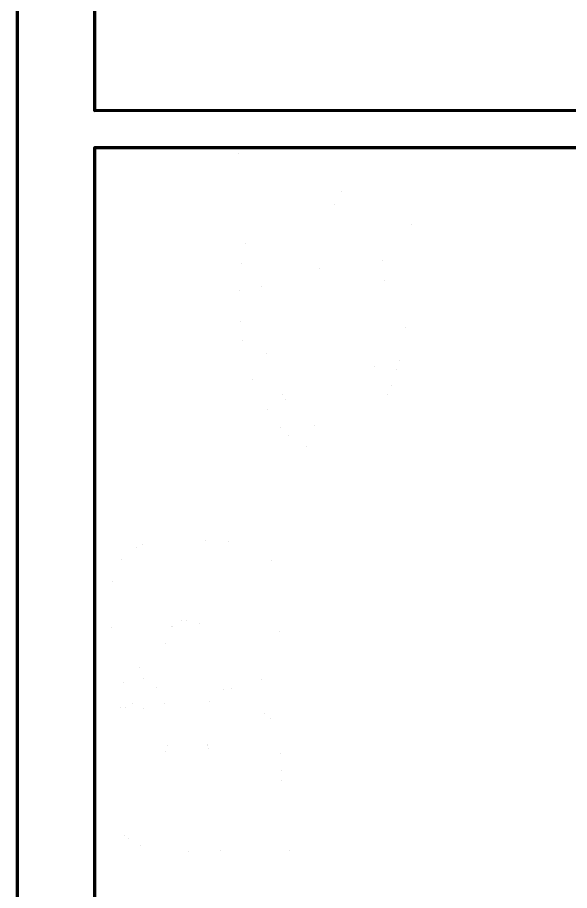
# Model space of a CAD drawing. Header units: metres. Extents: x -2.2 to 5.9, y -2.8 to 8.4.
# Drawn here: x -2.25 to -0.461, y 2.714 to 5.541 of the extents above; entities that cross this region are included whole.
import ezdxf

# ---------------------------------------------------------------- set-up
doc = ezdxf.new("R2010")
doc.units = ezdxf.units.M
doc.header["$LTSCALE"] = 10
doc.layers.get('0').update_dxf_attribs({"linetype": 'CONTINUOUS', "lineweight": 100})
for name, color, linetype, lineweight in [('plumbing', 15, 'CONTINUOUS', 100), ('roomitems', 2, 'CONTINUOUS', 100), ('walls', 8, 'CONTINUOUS', 100)]:
    doc.layers.add(name, color=color, linetype=linetype, lineweight=lineweight)

# ---------------------------------------------------------------- blocks, each defined once
blk = doc.blocks.new('F-2-0')
at = {"color": 0, "const_width": 0.01}
for points in [[(-546.2, 310.5), (-545.8, 312.6)], [(-545.8, 312.6), (-545.1, 314.5)], [(-545.1, 314.5), (-544.2, 316.4)], [(-544.2, 316.4), (-543, 318)], [(-543, 318), (-541.7, 319.6)], [(-541.7, 319.6), (-540.1, 320.9)], [(-540.1, 320.9), (-538.5, 322)], [(-538.5, 322), (-536.6, 323)], [(-536.6, 323), (-534.6, 323.6)], [(-534.6, 323.6), (-532.6, 324.1)], [(-532.6, 324.1), (-530.4, 324.2)], [(-530.4, 324.2), (-530.4, 324.2)], [(-530.4, 324.2), (-441.7, 324.2)], [(-530.4, 324.2), (-530.4, 324.2)], [(-530.4, 324.2), (-530.4, 324.2)], [(-530.4, 324.2), (-530.4, 324.2)], [(-530.4, 324.2), (-530.4, 324.2)], [(-530.4, 324.2), (-530.4, 324.2)], [(-530.4, 324.2), (-530.4, 324.2)], [(-530.4, 324.2), (-530.4, 324.2)], [(-530.4, 324.2), (-530.4, 324.2)], [(-530.4, 324.2), (-530.4, 324.2)], [(-530.4, 324.2), (-530.4, 324.2)], [(-530.4, 324.2), (-530.4, 324.2)], [(-530.4, 324.2), (-530.4, 324.2)], [(-530.4, 324.2), (-530.4, 324.2)], [(-530.4, 324.2), (-530.4, 324.2)], [(-441.7, 324.2), (-352.9, 324.2)], [(-352.9, 324.2), (-264.2, 324.2)], [(-264.2, 324.2), (-175.5, 324.2)], [(-175.5, 324.2), (-86.7, 324.2)], [(-86.7, 324.2), (2, 324.2)], [(2, 324.2), (90.7, 324.2)], [(90.7, 324.2), (179.5, 324.2)], [(179.5, 324.2), (268.2, 324.2)], [(268.2, 324.2), (356.9, 324.2)], [(356.9, 324.2), (445.7, 324.2)], [(445.7, 324.2), (534.4, 324.2)], [(534.4, 324.2), (536.6, 324.1)], [(536.6, 324.1), (538.7, 323.6)], [(538.7, 323.6), (540.6, 323)], [(540.6, 323), (542.5, 322)], [(542.5, 322), (544.2, 320.9)], [(544.2, 320.9), (545.7, 319.6)], [(545.7, 319.6), (547, 318)], [(547, 318), (548.2, 316.4)], [(548.2, 316.4), (549.1, 314.5)], [(549.1, 314.5), (549.8, 312.6)], [(549.8, 312.6), (550.2, 310.5)], [(-546.4, 308.4), (-546.2, 310.5)], [(-546.4, 256.6), (-546.4, 308.4)], [(-513.8, 282.4), (-509.6, 286.9)], [(-509.6, 286.9), (-504.9, 290.9)], [(-504.9, 290.9), (-499.6, 294.4)], [(-499.6, 294.4), (-494, 297.1)], [(-494, 297.1), (-487.9, 299.1)], [(-487.9, 299.1), (-481.4, 300.4)], [(-481.4, 300.4), (-474.8, 300.8)], [(-474.8, 300.8), (-474.8, 300.8)], [(-474.8, 300.8), (-394.9, 300.8)], [(-474.8, 300.8), (-474.8, 300.8)], [(-474.8, 300.8), (-474.8, 300.8)], [(-474.8, 300.8), (-474.8, 300.8)], [(-474.8, 300.8), (-474.8, 300.8)], [(-474.8, 300.8), (-474.8, 300.8)], [(-474.8, 300.8), (-474.8, 300.8)], [(-474.8, 300.8), (-474.8, 300.8)], [(-474.8, 300.8), (-474.8, 300.8)], [(-474.8, 300.8), (-474.8, 300.8)], [(-474.8, 300.8), (-474.8, 300.8)], [(-474.8, 300.8), (-474.8, 300.8)], [(-474.8, 300.8), (-474.8, 300.8)], [(-474.8, 300.8), (-474.8, 300.8)], [(-474.8, 300.8), (-474.8, 300.8)], [(-394.9, 300.8), (-315, 300.8)], [(-315, 300.8), (-235.1, 300.8)], [(-235.1, 300.8), (-155.2, 300.8)], [(-155.2, 300.8), (-75.3, 300.8)], [(-75.3, 300.8), (4.6, 300.8)], [(4.6, 300.8), (84.5, 300.8)], [(84.5, 300.8), (164.4, 300.8)], [(164.4, 300.8), (244.3, 300.8)], [(244.3, 300.8), (324.1, 300.8)], [(324.1, 300.8), (404, 300.8)], [(404, 300.8), (483.9, 300.8)], [(483.9, 300.8), (490.6, 300.4)], [(490.6, 300.4), (497, 299.1)], [(497, 299.1), (503.1, 297.1)], [(503.1, 297.1), (508.8, 294.4)], [(508.8, 294.4), (514.1, 290.9)], [(514.1, 290.9), (518.8, 286.9)], [(518.8, 286.9), (523, 282.4)], [(550.2, 310.5), (550.4, 308.4)], [(550.4, 308.4), (550.4, 256.6)], [(-546.4, 204.9), (-546.4, 256.6)], [(-524.1, 253.4), (-523.6, 259.8)], [(-523.6, 259.8), (-522.3, 266)], [(-522.3, 266), (-520.2, 271.9)], [(-520.2, 271.9), (-517.3, 277.3)], [(-517.3, 277.3), (-513.8, 282.4)], [(-416.6, 252.9), (-405.5, 257)], [(-405.5, 257), (-394.2, 260.3)], [(-394.2, 260.3), (-383, 263)], [(-383, 263), (-368.5, 265.4)], [(-383, 263), (-383, 263)], [(-383, 263), (-383, 263)], [(-383, 263), (-383, 263)], [(-383, 263), (-383, 263)], [(-383, 263), (-383, 263)], [(-383, 263), (-383, 263)], [(-383, 263), (-383, 263)], [(-383, 263), (-383, 263)], [(-383, 263), (-383, 263)], [(-383, 263), (-383, 263)], [(-383, 263), (-383, 263)], [(-383, 263), (-383, 263)], [(-383, 263), (-383, 263)], [(-383, 263), (-383, 263)], [(-383, 263), (-383, 263)], [(-368.5, 265.4), (-352.5, 267.2)], [(-352.5, 267.2), (-335.1, 268.4)], [(-335.1, 268.4), (-316.8, 269.1)], [(-316.8, 269.1), (-297.7, 269.3)], [(-297.7, 269.3), (-278.2, 269.1)], [(-278.2, 269.1), (-258.5, 268.6)], [(-258.5, 268.6), (-238.9, 267.8)], [(-238.9, 267.8), (-219.6, 266.7)], [(-219.6, 266.7), (-201, 265.6)], [(-201, 265.6), (-183.3, 264.3)], [(-183.3, 264.3), (-166.8, 263)], [(-166.8, 263), (-151.4, 261.3)], [(-151.4, 261.3), (-137, 258.9)], [(-137, 258.9), (-123.4, 255.7)], [(-123.4, 255.7), (-110.7, 251.6)], [(107.1, 255.1), (95.3, 249.9)], [(119.8, 259.2), (107.1, 255.1)], [(133.4, 262.4), (119.8, 259.2)], [(147.8, 264.8), (133.4, 262.4)], [(163.2, 266.5), (147.8, 264.8)], [(179.7, 267.8), (163.2, 266.5)], [(197.4, 269.1), (179.7, 267.8)], [(216, 270.2), (197.4, 269.1)], [(235.2, 271.3), (216, 270.2)], [(254.9, 272.1), (235.2, 271.3)], [(274.6, 272.6), (254.9, 272.1)], [(294.1, 272.8), (274.6, 272.6)], [(313.2, 272.6), (294.1, 272.8)], [(331.5, 271.9), (313.2, 272.6)], [(348.8, 270.7), (331.5, 271.9)], [(364.9, 268.9), (348.8, 270.7)], [(379.4, 266.5), (364.9, 268.9)], [(379.4, 266.5), (379.4, 266.5)], [(390.6, 263.8), (379.4, 266.5)], [(379.4, 266.5), (379.4, 266.5)], [(379.4, 266.5), (379.4, 266.5)], [(379.4, 266.5), (379.4, 266.5)], [(379.4, 266.5), (379.4, 266.5)], [(379.4, 266.5), (379.4, 266.5)], [(379.4, 266.5), (379.4, 266.5)], [(379.4, 266.5), (379.4, 266.5)], [(379.4, 266.5), (379.4, 266.5)], [(379.4, 266.5), (379.4, 266.5)], [(379.4, 266.5), (379.4, 266.5)], [(379.4, 266.5), (379.4, 266.5)], [(379.4, 266.5), (379.4, 266.5)], [(379.4, 266.5), (379.4, 266.5)], [(379.4, 266.5), (379.4, 266.5)], [(401.8, 260.5), (390.6, 263.8)], [(412.9, 256.4), (401.8, 260.5)], [(423.8, 251.5), (412.9, 256.4)], [(523, 282.4), (526.5, 277.3)], [(526.5, 277.3), (529.4, 271.9)], [(529.4, 271.9), (531.5, 266)], [(531.5, 266), (532.8, 259.8)], [(532.8, 259.8), (533.2, 253.4)], [(550.4, 256.6), (550.4, 204.9)], [(-524.1, 211.4), (-524.1, 253.4)], [(-466, 220.9), (-457.3, 228.9)], [(-457.3, 228.9), (-447.9, 236)], [(-447.9, 236), (-437.9, 242.4)], [(-437.9, 242.4), (-427.4, 248)], [(-427.4, 248), (-416.6, 252.9)], [(-110.7, 251.6), (-98.9, 246.4)], [(-98.9, 246.4), (-87.9, 240.1)], [(-87.9, 240.1), (-77.6, 232.7)], [(-77.6, 232.7), (-68.2, 223.9)], [(64.5, 227.4), (55.8, 217.3)], [(74, 236.2), (64.5, 227.4)], [(84.2, 243.6), (74, 236.2)], [(95.3, 249.9), (84.2, 243.6)], [(434.3, 245.9), (423.8, 251.5)], [(444.3, 239.5), (434.3, 245.9)], [(453.7, 232.4), (444.3, 239.5)], [(462.4, 224.4), (453.7, 232.4)], [(533.2, 253.4), (533.2, 211.4)], [(-546.4, 153.2), (-546.4, 204.9)], [(-524.1, 169.3), (-524.1, 211.4)], [(-486.5, 192), (-480.7, 202.5)], [(-480.7, 202.5), (-473.8, 212.1)], [(-473.8, 212.1), (-466, 220.9)], [(-68.2, 223.9), (-59.5, 213.8)], [(-59.5, 213.8), (-51.5, 202.2)], [(-51.5, 202.2), (-44.2, 189)], [(47.8, 205.7), (40.6, 192.5)], [(55.8, 217.3), (47.8, 205.7)], [(470.2, 215.6), (462.4, 224.4)], [(477.1, 206), (470.2, 215.6)], [(482.9, 195.5), (477.1, 206)], [(533.2, 211.4), (533.2, 169.3)], [(550.4, 204.9), (550.4, 153.2)], [(-494.9, 164.9), (-491.1, 180.7)], [(-491.1, 180.7), (-486.5, 192)], [(-44.2, 189), (-37.6, 174.2)], [(-37.6, 174.2), (-32, 155.4)], [(34, 177.7), (28.3, 158.9)], [(40.6, 192.5), (34, 177.7)], [(487.5, 184.2), (482.9, 195.5)], [(491.2, 168.4), (487.5, 184.2)], [(-546.4, 101.5), (-546.4, 153.2)], [(-524.1, 127.3), (-524.1, 169.3)], [(-501, 112.7), (-498.2, 141.7)], [(-498.2, 141.7), (-494.9, 164.9)], [(-32, 155.4), (-27.3, 130.4)], [(28.3, 158.9), (23.7, 133.9)], [(494.5, 145.2), (491.2, 168.4)], [(497.3, 116.2), (494.5, 145.2)], [(533.2, 169.3), (533.2, 127.3)], [(550.4, 153.2), (550.4, 101.5)], [(-524.1, 85.3), (-524.1, 127.3)], [(-27.3, 130.4), (-23.8, 100.7)], [(23.7, 133.9), (20.1, 104.2)], [(499.5, 82.8), (497.3, 116.2)], [(533.2, 127.3), (533.2, 85.3)], [(-546.4, 49.7), (-546.4, 101.5)], [(-524.1, 43.3), (-524.1, 85.3)], [(-503.2, 79.3), (-501, 112.7)], [(-23.8, 100.7), (-21.2, 67.4)], [(20.1, 104.2), (17.6, 70.9)], [(533.2, 85.3), (533.2, 43.3)], [(550.4, 101.5), (550.4, 49.7)], [(-504.7, 42.9), (-503.2, 79.3)], [(-21.2, 67.4), (-19.8, 31.7)], [(17.6, 70.9), (16.2, 35.2)], [(501.1, 46.4), (499.5, 82.8)], [(-546.4, -2), (-546.4, 49.7)], [(-524.1, 1.2), (-524.1, 43.3)], [(-505.6, 5), (-504.7, 42.9)], [(-213.6, 27.5), (-205.7, 31.6)], [(-205.7, 31.6), (-197.4, 34.6)], [(-197.4, 34.6), (-188.5, 36.5)], [(-188.5, 36.5), (-179.3, 37.1)], [(-179.3, 37.1), (-170.1, 36.5)], [(-170.1, 36.5), (-161.3, 34.6)], [(-161.3, 34.6), (-152.9, 31.6)], [(-152.9, 31.6), (-145.1, 27.5)], [(-19.8, 31.7), (-19.5, -5)], [(16.2, 35.2), (15.8, -1.5)], [(150.7, 27.5), (158.5, 31.6)], [(158.5, 31.6), (166.9, 34.6)], [(166.9, 34.6), (175.8, 36.5)], [(175.8, 36.5), (185, 37.1)], [(185, 37.1), (194.2, 36.5)], [(194.2, 36.5), (203, 34.6)], [(203, 34.6), (211.4, 31.6)], [(211.4, 31.6), (219.2, 27.5)], [(502, 8.5), (501.1, 46.4)], [(533.2, 43.3), (533.2, 1.2)], [(550.4, 49.7), (550.4, -2)], [(-524.1, -40.8), (-524.1, 1.2)], [(-505.7, -33.1), (-505.6, 5)], [(-241.9, -5.9), (-237.9, 2.2)], [(-237.9, 2.2), (-233.1, 9.7)], [(-233.1, 9.7), (-227.3, 16.5)], [(-227.3, 16.5), (-220.8, 22.4)], [(-220.8, 22.4), (-213.6, 27.5)], [(-145.1, 27.5), (-137.8, 22.4)], [(-137.8, 22.4), (-131.3, 16.5)], [(-131.3, 16.5), (-125.6, 9.7)], [(-125.6, 9.7), (-120.7, 2.2)], [(-120.7, 2.2), (-116.8, -5.9)], [(122.4, -5.9), (126.3, 2.2)], [(126.3, 2.2), (131.2, 9.7)], [(131.2, 9.7), (137, 16.5)], [(137, 16.5), (143.5, 22.4)], [(143.5, 22.4), (150.7, 27.5)], [(219.2, 27.5), (226.5, 22.4)], [(226.5, 22.4), (233, 16.5)], [(233, 16.5), (238.7, 9.7)], [(238.7, 9.7), (243.6, 2.2)], [(243.6, 2.2), (247.5, -5.9)], [(502.1, -29.6), (502, 8.5)], [(533.2, 1.2), (533.2, -40.8)], [(-546.4, -53.7), (-546.4, -2)], [(-247.2, -33.4), (-246.6, -23.8)], [(-246.6, -23.8), (-244.8, -14.6)], [(-244.8, -14.6), (-241.9, -5.9)], [(-116.8, -5.9), (-113.9, -14.6)], [(-113.9, -14.6), (-112, -23.8)], [(-112, -23.8), (-111.4, -33.4)], [(-19.5, -5), (-20.3, -41.6)], [(15.8, -1.5), (16.6, -38.1)], [(117.1, -33.4), (117.7, -23.8)], [(117.7, -23.8), (119.5, -14.6)], [(119.5, -14.6), (122.4, -5.9)], [(247.5, -5.9), (250.4, -14.6)], [(250.4, -14.6), (252.2, -23.8)], [(252.2, -23.8), (252.9, -33.4)], [(550.4, -2), (550.4, -53.7)], [(-546.4, -105.4), (-546.4, -53.7)], [(-524.1, -82.8), (-524.1, -40.8)], [(-505, -69.9), (-505.7, -33.1)], [(-246.6, -42.9), (-247.2, -33.4)], [(-244.8, -52.1), (-246.6, -42.9)], [(-241.9, -60.8), (-244.8, -52.1)], [(-113.9, -52.1), (-116.8, -60.8)], [(-112, -42.9), (-113.9, -52.1)], [(-111.4, -33.4), (-112, -42.9)], [(-20.3, -41.6), (-22.2, -76.8)], [(16.6, -38.1), (18.5, -73.3)], [(117.7, -42.9), (117.1, -33.4)], [(119.5, -52.1), (117.7, -42.9)], [(122.4, -60.8), (119.5, -52.1)], [(250.4, -52.1), (247.5, -60.8)], [(252.2, -42.9), (250.4, -52.1)], [(252.9, -33.4), (252.2, -42.9)], [(501.3, -66.4), (502.1, -29.6)], [(533.2, -40.8), (533.2, -82.8)], [(550.4, -53.7), (550.4, -105.4)], [(-524.1, -124.8), (-524.1, -82.8)], [(-503.3, -104), (-505, -69.9)], [(-237.9, -68.9), (-241.9, -60.8)], [(-233.1, -76.4), (-237.9, -68.9)], [(-227.3, -83.2), (-233.1, -76.4)], [(-220.8, -89.2), (-227.3, -83.2)], [(-131.3, -83.2), (-137.8, -89.2)], [(-125.6, -76.4), (-131.3, -83.2)], [(-120.7, -68.9), (-125.6, -76.4)], [(-116.8, -60.8), (-120.7, -68.9)], [(-22.2, -76.8), (-25.2, -109.3)], [(18.5, -73.3), (21.6, -105.8)], [(126.3, -68.9), (122.4, -60.8)], [(131.2, -76.4), (126.3, -68.9)], [(137, -83.2), (131.2, -76.4)], [(143.5, -89.2), (137, -83.2)], [(233, -83.2), (226.5, -89.2)], [(238.7, -76.4), (233, -83.2)], [(243.6, -68.9), (238.7, -76.4)], [(247.5, -60.8), (243.6, -68.9)], [(499.7, -100.5), (501.3, -66.4)], [(533.2, -82.8), (533.2, -124.8)], [(-546.4, -157.2), (-546.4, -105.4)], [(-500.8, -133.9), (-503.3, -104)], [(-213.6, -94.2), (-220.8, -89.2)], [(-205.7, -98.3), (-213.6, -94.2)], [(-197.4, -101.3), (-205.7, -98.3)], [(-188.5, -103.2), (-197.4, -101.3)], [(-179.3, -103.9), (-188.5, -103.2)], [(-170.1, -103.2), (-179.3, -103.9)], [(-179.3, -103.9), (-179.3, -103.9)], [(-179.3, -103.9), (-179.3, -103.9)], [(-179.3, -103.9), (-179.3, -103.9)], [(-179.3, -103.9), (-179.3, -103.9)], [(-179.3, -103.9), (-179.3, -103.9)], [(-179.3, -103.9), (-179.3, -103.9)], [(-179.3, -103.9), (-179.3, -103.9)], [(-179.3, -103.9), (-179.3, -103.9)], [(-179.3, -103.9), (-179.3, -103.9)], [(-179.3, -103.9), (-179.3, -103.9)], [(-179.3, -103.9), (-179.3, -103.9)], [(-179.3, -103.9), (-179.3, -103.9)], [(-179.3, -103.9), (-179.3, -103.9)], [(-179.3, -103.9), (-179.3, -103.9)], [(-179.3, -103.9), (-179.3, -103.9)], [(-161.3, -101.3), (-170.1, -103.2)], [(-152.9, -98.3), (-161.3, -101.3)], [(-145.1, -94.2), (-152.9, -98.3)], [(-137.8, -89.2), (-145.1, -94.2)], [(-25.2, -109.3), (-29.5, -137.8)], [(21.6, -105.8), (25.9, -134.3)], [(150.7, -94.2), (143.5, -89.2)], [(158.5, -98.3), (150.7, -94.2)], [(166.9, -101.3), (158.5, -98.3)], [(175.8, -103.2), (166.9, -101.3)], [(185, -103.9), (175.8, -103.2)], [(194.2, -103.2), (185, -103.9)], [(185, -103.9), (185, -103.9)], [(185, -103.9), (185, -103.9)], [(185, -103.9), (185, -103.9)], [(185, -103.9), (185, -103.9)], [(185, -103.9), (185, -103.9)], [(185, -103.9), (185, -103.9)], [(185, -103.9), (185, -103.9)], [(185, -103.9), (185, -103.9)], [(185, -103.9), (185, -103.9)], [(185, -103.9), (185, -103.9)], [(185, -103.9), (185, -103.9)], [(185, -103.9), (185, -103.9)], [(185, -103.9), (185, -103.9)], [(185, -103.9), (185, -103.9)], [(185, -103.9), (185, -103.9)], [(203, -101.3), (194.2, -103.2)], [(211.4, -98.3), (203, -101.3)], [(219.2, -94.2), (211.4, -98.3)], [(226.5, -89.2), (219.2, -94.2)], [(497.1, -130.4), (499.7, -100.5)], [(550.4, -105.4), (550.4, -157.2)], [(-524.1, -166.9), (-524.1, -124.8)], [(-497.1, -158.3), (-500.8, -133.9)], [(-29.5, -137.8), (-34.9, -161.3)], [(25.9, -134.3), (31.3, -157.8)], [(493.5, -154.8), (497.1, -130.4)], [(533.2, -124.8), (533.2, -166.9)], [(-546.4, -208.9), (-546.4, -157.2)], [(-524.1, -208.9), (-524.1, -166.9)], [(-492.4, -175.7), (-497.1, -158.3)], [(-122.8, -151.2), (-123.5, -155.1)], [(-123.5, -155.1), (-123.1, -159.3)], [(-123.1, -159.3), (-121.5, -163.8)], [(-121, -147.8), (-122.8, -151.2)], [(-121.5, -163.8), (-118.5, -168.2)], [(-118.4, -145), (-121, -147.8)], [(-118.5, -168.2), (-114.1, -172.4)], [(-115, -143.2), (-118.4, -145)], [(-111, -142.3), (-115, -143.2)], [(-106.4, -142.7), (-111, -142.3)], [(-101.4, -144.4), (-106.4, -142.7)], [(-96.1, -147.7), (-101.4, -144.4)], [(-91.4, -151.3), (-96.1, -147.7)], [(-84.9, -156.3), (-91.4, -151.3)], [(-77, -162.6), (-84.9, -156.3)], [(-68, -169.8), (-77, -162.6)], [(-34.9, -161.3), (-41.6, -178.3)], [(31.3, -157.8), (37.9, -174.8)], [(488.8, -172.2), (493.5, -154.8)], [(533.2, -166.9), (533.2, -208.9)], [(550.4, -157.2), (550.4, -208.9)], [(-487.1, -188.4), (-492.4, -175.7)], [(-481.6, -200.1), (-487.1, -188.4)], [(-114.1, -172.4), (-108, -177.3)], [(-108, -177.3), (-100.2, -183.4)], [(-100.2, -183.4), (-91.1, -190.5)], [(-91.1, -190.5), (-81.1, -198.2)], [(-58.3, -177.5), (-68, -169.8)], [(-48.2, -185.7), (-58.3, -177.5)], [(-48.7, -191.2), (-55.6, -203.2)], [(-41.6, -178.3), (-48.7, -191.2)], [(-38, -193.9), (-48.2, -185.7)], [(-28.1, -201.9), (-38, -193.9)], [(37.9, -174.8), (45.1, -187.7)], [(45.1, -187.7), (52, -199.7)], [(472.2, -207.2), (478, -196.6)], [(478, -196.6), (483.5, -184.9)], [(483.5, -184.9), (488.8, -172.2)], [(-546.4, -260.6), (-546.4, -208.9)], [(-524.1, -250.9), (-524.1, -208.9)], [(-475.9, -210.7), (-481.6, -200.1)], [(-469.9, -220.3), (-475.9, -210.7)], [(-463.5, -229), (-469.9, -220.3)], [(-81.1, -198.2), (-70.6, -206.4)], [(-69.3, -224.4), (-76.3, -233.6)], [(-70.6, -206.4), (-59.9, -214.6)], [(-62.5, -214.2), (-69.3, -224.4)], [(-55.6, -203.2), (-62.5, -214.2)], [(-59.9, -214.6), (-49.5, -222.7)], [(-49.5, -222.7), (-39.7, -230.3)], [(-41, -225.2), (-42.8, -230.1)], [(-38.7, -220.6), (-41, -225.2)], [(-35.8, -216.4), (-38.7, -220.6)], [(-32.4, -212.5), (-35.8, -216.4)], [(-28.6, -209.2), (-32.4, -212.5)], [(-24.3, -206.3), (-28.6, -209.2)], [(-18.8, -209.4), (-28.1, -201.9)], [(-19.7, -204), (-24.3, -206.3)], [(-14.7, -202.3), (-19.7, -204)], [(-10.5, -216.1), (-18.8, -209.4)], [(-9.5, -201.3), (-14.7, -202.3)], [(-3.5, -221.8), (-10.5, -216.1)], [(-4, -200.9), (-9.5, -201.3)], [(-4, -200.9), (-4, -200.9)], [(1.4, -201.3), (-4, -200.9)], [(-4, -200.9), (-4, -200.9)], [(-4, -200.9), (-4, -200.9)], [(-4, -200.9), (-4, -200.9)], [(-4, -200.9), (-4, -200.9)], [(-4, -200.9), (-4, -200.9)], [(-4, -200.9), (-4, -200.9)], [(-4, -200.9), (-4, -200.9)], [(-4, -200.9), (-4, -200.9)], [(-4, -200.9), (-4, -200.9)], [(-4, -200.9), (-4, -200.9)], [(-4, -200.9), (-4, -200.9)], [(-4, -200.9), (-4, -200.9)], [(-4, -200.9), (-4, -200.9)], [(-4, -200.9), (-4, -200.9)], [(1.8, -226.2), (-3.5, -221.8)], [(6.7, -202.3), (1.4, -201.3)], [(5.5, -229.9), (1.8, -226.2)], [(11.6, -204), (6.7, -202.3)], [(16.3, -206.3), (11.6, -204)], [(20.5, -209.2), (16.3, -206.3)], [(24.4, -212.5), (20.5, -209.2)], [(27.8, -216.4), (24.4, -212.5)], [(30.7, -220.6), (27.8, -216.4)], [(33, -225.2), (30.7, -220.6)], [(34.7, -230.1), (33, -225.2)], [(52, -199.7), (58.9, -210.7)], [(58.9, -210.7), (65.7, -220.9)], [(65.7, -220.9), (72.7, -230.1)], [(453.2, -233.3), (459.9, -225.5)], [(459.9, -225.5), (466.2, -216.8)], [(466.2, -216.8), (472.2, -207.2)], [(533.2, -208.9), (533.2, -250.9)], [(550.4, -208.9), (550.4, -260.6)], [(-523.6, -257.4), (-524.1, -250.9)], [(-456.8, -236.8), (-463.5, -229)], [(-449.7, -243.9), (-456.8, -236.8)], [(-442, -250.2), (-449.7, -243.9)], [(-433.8, -255.9), (-442, -250.2)], [(-90.8, -249.3), (-98.6, -255.7)], [(-83.4, -241.9), (-90.8, -249.3)], [(-76.3, -233.6), (-83.4, -241.9)], [(-43.8, -235.3), (-44.2, -240.7)], [(-44.2, -240.7), (-43.8, -246.1)], [(-42.8, -230.1), (-43.8, -235.3)], [(-43.8, -246.1), (-42.8, -251.2)], [(-42.8, -251.2), (-41, -256.2)], [(-39.7, -230.3), (-30.9, -237.2)], [(-30.9, -237.2), (-23.4, -243)], [(-23.4, -243), (-17.7, -247.5)], [(-17.7, -247.5), (-14.1, -250.4)], [(-14.1, -250.4), (-14.1, -250.4)], [(-14.1, -250.4), (-10.1, -253)], [(-14.1, -250.4), (-14.1, -250.4)], [(-14.1, -250.4), (-14.1, -250.4)], [(-14.1, -250.4), (-14.1, -250.4)], [(-14.1, -250.4), (-14.1, -250.4)], [(-14.1, -250.4), (-14.1, -250.4)], [(-14.1, -250.4), (-14.1, -250.4)], [(-14.1, -250.4), (-14.1, -250.4)], [(-14.1, -250.4), (-14.1, -250.4)], [(-14.1, -250.4), (-14.1, -250.4)], [(-14.1, -250.4), (-14.1, -250.4)], [(-14.1, -250.4), (-14.1, -250.4)], [(-14.1, -250.4), (-14.1, -250.4)], [(-14.1, -250.4), (-14.1, -250.4)], [(-14.1, -250.4), (-14.1, -250.4)], [(-10.1, -253), (-6.1, -254.3)], [(-6.1, -254.3), (-2.3, -254.3)], [(-2.3, -254.3), (1.2, -253.3)], [(1.2, -253.3), (4.2, -251.4)], [(4.2, -251.4), (6.6, -248.7)], [(7.9, -233.9), (5.5, -229.9)], [(6.6, -248.7), (8.3, -245.5)], [(9, -237.9), (7.9, -233.9)], [(8.3, -245.5), (9.1, -241.8)], [(9.1, -241.8), (9, -237.9)], [(33, -256.2), (34.7, -251.2)], [(35.8, -235.3), (34.7, -230.1)], [(34.7, -251.2), (35.8, -246.1)], [(36.2, -240.7), (35.8, -235.3)], [(35.8, -246.1), (36.2, -240.7)], [(72.7, -230.1), (79.8, -238.4)], [(79.8, -238.4), (87.2, -245.8)], [(87.2, -245.8), (95, -252.2)], [(95, -252.2), (103.2, -257.7)], [(421.4, -257.5), (430.2, -252.4)], [(430.2, -252.4), (438.4, -246.7)], [(438.4, -246.7), (446, -240.4)], [(446, -240.4), (453.2, -233.3)], [(533.2, -250.9), (532.8, -257.4)], [(-546.4, -312.3), (-546.4, -260.6)], [(-522.3, -263.5), (-523.6, -257.4)], [(-520.2, -269.4), (-522.3, -263.5)], [(-517.3, -274.9), (-520.2, -269.4)], [(-513.8, -279.9), (-517.3, -274.9)], [(-509.6, -284.5), (-513.8, -279.9)], [(-425, -261), (-433.8, -255.9)], [(-415.6, -265.5), (-425, -261)], [(-405.4, -269.6), (-415.6, -265.5)], [(-392, -273.2), (-405.4, -269.6)], [(-373.7, -275.9), (-392, -273.2)], [(-351.3, -277.9), (-373.7, -275.9)], [(-326, -279.3), (-351.3, -277.9)], [(-298.6, -280.1), (-326, -279.3)], [(-270.3, -280.2), (-298.6, -280.1)], [(-241.9, -279.9), (-270.3, -280.2)], [(-214.6, -279.1), (-241.9, -279.9)], [(-189.3, -277.9), (-214.6, -279.1)], [(-166.9, -276.3), (-189.3, -277.9)], [(-148.5, -274.4), (-166.9, -276.3)], [(-135.2, -272.3), (-148.5, -274.4)], [(-125, -269.5), (-135.2, -272.3)], [(-115.6, -265.8), (-125, -269.5)], [(-106.8, -261.2), (-115.6, -265.8)], [(-98.6, -255.7), (-106.8, -261.2)], [(-41, -256.2), (-38.7, -260.7)], [(-38.7, -260.7), (-35.8, -265)], [(-35.8, -265), (-32.4, -268.8)], [(-32.4, -268.8), (-28.6, -272.2)], [(-28.6, -272.2), (-24.3, -275)], [(-24.3, -275), (-19.7, -277.3)], [(-19.7, -277.3), (-14.7, -279)], [(-14.7, -279), (-9.5, -280.1)], [(-9.5, -280.1), (-4, -280.4)], [(-4, -280.4), (1.4, -280.1)], [(1.4, -280.1), (6.7, -279)], [(6.7, -279), (11.6, -277.3)], [(11.6, -277.3), (16.3, -275)], [(16.3, -275), (20.5, -272.2)], [(20.5, -272.2), (24.4, -268.8)], [(24.4, -268.8), (27.8, -265)], [(27.8, -265), (30.7, -260.7)], [(30.7, -260.7), (33, -256.2)], [(103.2, -257.7), (112, -262.3)], [(112, -262.3), (121.4, -266)], [(121.4, -266), (131.5, -268.8)], [(131.5, -268.8), (144.9, -270.9)], [(144.9, -270.9), (163.3, -272.8)], [(163.3, -272.8), (185.6, -274.4)], [(185.6, -274.4), (211, -275.6)], [(211, -275.6), (238.3, -276.4)], [(238.3, -276.4), (266.7, -276.8)], [(266.7, -276.8), (295, -276.6)], [(295, -276.6), (322.3, -275.8)], [(322.3, -275.8), (347.7, -274.4)], [(347.7, -274.4), (370, -272.4)], [(370, -272.4), (388.4, -269.7)], [(388.4, -269.7), (401.8, -266.1)], [(401.8, -266.1), (412, -262)], [(412, -262), (421.4, -257.5)], [(523, -279.9), (518.8, -284.5)], [(526.5, -274.9), (523, -279.9)], [(529.4, -269.4), (526.5, -274.9)], [(531.5, -263.5), (529.4, -269.4)], [(532.8, -257.4), (531.5, -263.5)], [(550.4, -260.6), (550.4, -312.3)], [(-504.9, -288.5), (-509.6, -284.5)], [(-499.6, -291.9), (-504.9, -288.5)], [(-494, -294.6), (-499.6, -291.9)], [(-487.9, -296.7), (-494, -294.6)], [(-481.4, -297.9), (-487.9, -296.7)], [(-474.8, -298.4), (-481.4, -297.9)], [(-394.9, -298.4), (-474.8, -298.4)], [(-315, -298.4), (-394.9, -298.4)], [(-235.1, -298.4), (-315, -298.4)], [(-155.2, -298.4), (-235.1, -298.4)], [(-75.3, -298.4), (-155.2, -298.4)], [(4.6, -298.4), (-75.3, -298.4)], [(84.5, -298.4), (4.6, -298.4)], [(164.4, -298.4), (84.5, -298.4)], [(244.3, -298.4), (164.4, -298.4)], [(324.1, -298.4), (244.3, -298.4)], [(404, -298.4), (324.1, -298.4)], [(483.9, -298.4), (404, -298.4)], [(490.6, -297.9), (483.9, -298.4)], [(497, -296.7), (490.6, -297.9)], [(503.1, -294.6), (497, -296.7)], [(508.8, -291.9), (503.1, -294.6)], [(514.1, -288.5), (508.8, -291.9)], [(518.8, -284.5), (514.1, -288.5)], [(-546.2, -314.5), (-546.4, -312.3)], [(-545.8, -316.5), (-546.2, -314.5)], [(-545.1, -318.5), (-545.8, -316.5)], [(-544.2, -320.3), (-545.1, -318.5)], [(-543, -322), (-544.2, -320.3)], [(-541.7, -323.5), (-543, -322)], [(-540.1, -324.9), (-541.7, -323.5)], [(-538.5, -326), (-540.1, -324.9)], [(-536.6, -326.9), (-538.5, -326)], [(-534.6, -327.6), (-536.6, -326.9)], [(-532.6, -328), (-534.6, -327.6)], [(-530.4, -328.2), (-532.6, -328)], [(-441.7, -328.2), (-530.4, -328.2)], [(-352.9, -328.2), (-441.7, -328.2)], [(-264.2, -328.2), (-352.9, -328.2)], [(-175.5, -328.2), (-264.2, -328.2)], [(-86.7, -328.2), (-175.5, -328.2)], [(2, -328.2), (-86.7, -328.2)], [(90.7, -328.2), (2, -328.2)], [(179.5, -328.2), (90.7, -328.2)], [(268.2, -328.2), (179.5, -328.2)], [(356.9, -328.2), (268.2, -328.2)], [(445.7, -328.2), (356.9, -328.2)], [(534.4, -328.2), (445.7, -328.2)], [(536.6, -328), (534.4, -328.2)], [(538.7, -327.6), (536.6, -328)], [(540.6, -326.9), (538.7, -327.6)], [(542.5, -326), (540.6, -326.9)], [(544.2, -324.9), (542.5, -326)], [(545.7, -323.5), (544.2, -324.9)], [(547, -322), (545.7, -323.5)], [(548.2, -320.3), (547, -322)], [(549.1, -318.5), (548.2, -320.3)], [(549.8, -316.5), (549.1, -318.5)], [(550.2, -314.5), (549.8, -316.5)], [(550.4, -312.3), (550.2, -314.5)]]:
    blk.add_lwpolyline(points, dxfattribs=at)
blk = doc.blocks.new('F-2-1')
at = {"color": 0, "const_width": 0.01}
for points in [[(-263.3, 479.7), (-255.5, 483.8)], [(-255.5, 483.8), (-247.2, 486.8)], [(-247.2, 486.8), (-238.4, 488.7)], [(-238.4, 488.7), (-229.3, 489.4)], [(-229.3, 489.4), (-229.3, 489.4)], [(-229.3, 489.4), (-191.1, 489.4)], [(-229.3, 489.4), (-229.3, 489.4)], [(-229.3, 489.4), (-229.3, 489.4)], [(-229.3, 489.4), (-229.3, 489.4)], [(-229.3, 489.4), (-229.3, 489.4)], [(-229.3, 489.4), (-229.3, 489.4)], [(-229.3, 489.4), (-229.3, 489.4)], [(-229.3, 489.4), (-229.3, 489.4)], [(-229.3, 489.4), (-229.3, 489.4)], [(-229.3, 489.4), (-229.3, 489.4)], [(-229.3, 489.4), (-229.3, 489.4)], [(-229.3, 489.4), (-229.3, 489.4)], [(-229.3, 489.4), (-229.3, 489.4)], [(-229.3, 489.4), (-229.3, 489.4)], [(-229.3, 489.4), (-229.3, 489.4)], [(-191.1, 489.4), (-152.9, 489.4)], [(-152.9, 489.4), (-114.6, 489.4)], [(-114.6, 489.4), (-76.4, 489.4)], [(-76.4, 489.4), (-38.2, 489.4)], [(-38.2, 489.4), (0, 489.4)], [(0, 489.4), (38.2, 489.4)], [(38.2, 489.4), (76.4, 489.4)], [(76.4, 489.4), (114.6, 489.4)], [(114.6, 489.4), (152.9, 489.4)], [(152.9, 489.4), (191.1, 489.4)], [(191.1, 489.4), (229.3, 489.4)], [(229.3, 489.4), (238.4, 488.7)], [(238.4, 488.7), (247.2, 486.8)], [(247.2, 486.8), (255.5, 483.8)], [(255.5, 483.8), (263.3, 479.7)], [(-291.2, 446.3), (-287.4, 454.4)], [(-287.4, 454.4), (-282.5, 461.9)], [(-282.5, 461.9), (-276.9, 468.7)], [(-276.9, 468.7), (-270.4, 474.6)], [(-270.4, 474.6), (-263.3, 479.7)], [(263.3, 479.7), (270.4, 474.6)], [(270.4, 474.6), (276.9, 468.7)], [(276.9, 468.7), (282.5, 461.9)], [(282.5, 461.9), (287.4, 454.4)], [(287.4, 454.4), (291.2, 446.3)], [(-296.5, 419.1), (-295.9, 428.5)], [(-295.9, 428.5), (-294.1, 437.7)], [(-294.1, 437.7), (-291.2, 446.3)], [(291.2, 446.3), (294.1, 437.7)], [(294.1, 437.7), (295.9, 428.5)], [(295.9, 428.5), (296.5, 419.1)], [(-296.5, 407.6), (-296.5, 419.1)], [(-296.5, 396.1), (-296.5, 407.6)], [(-296.5, 384.6), (-296.5, 396.1)], [(-41.6, 393), (-35.9, 398.1)], [(-35.9, 398.1), (-29.7, 402.5)], [(-29.7, 402.5), (-22.9, 406)], [(-22.9, 406), (-15.6, 408.6)], [(-15.6, 408.6), (-8, 410.2)], [(-8, 410.2), (0, 410.8)], [(0, 410.8), (8, 410.2)], [(0, 400.7), (0, 410.8)], [(0, 390.6), (0, 400.7)], [(8, 410.2), (15.6, 408.6)], [(15.6, 408.6), (22.9, 406)], [(22.9, 406), (29.7, 402.5)], [(29.7, 402.5), (35.9, 398.1)], [(35.9, 398.1), (41.6, 393)], [(296.5, 419.1), (296.5, 407.5)], [(296.5, 407.5), (296.5, 395.8)], [(296.5, 395.8), (296.5, 384.2)], [(-296.5, 373.1), (-296.5, 384.6)], [(-296.5, 361.6), (-296.5, 373.1)], [(-56.7, 366.3), (-54.2, 373.7)], [(-54.2, 373.7), (-50.8, 380.7)], [(-50.8, 380.7), (-46.6, 387.2)], [(-46.6, 387.2), (-41.6, 393)], [(0, 380.5), (0, 390.6)], [(0, 370.3), (0, 380.5)], [(0, 360.2), (0, 370.3)], [(41.6, 393), (46.6, 387.2)], [(46.6, 387.2), (50.8, 380.7)], [(50.8, 380.7), (54.2, 373.7)], [(54.2, 373.7), (56.7, 366.3)], [(296.5, 384.2), (296.5, 372.6)], [(296.5, 372.6), (296.5, 361)], [(-296.5, 350.1), (-296.5, 361.6)], [(-296.5, 338.6), (-296.5, 350.1)], [(-58.8, 350.1), (-58.3, 358.4)], [(-58.3, 341.9), (-58.8, 350.1)], [(-58.3, 358.4), (-56.7, 366.3)], [(-56.7, 334), (-58.3, 341.9)], [(0, 350.1), (0, 360.2)], [(0, 340), (0, 350.1)], [(0, 329.9), (0, 340)], [(56.7, 366.3), (58.3, 358.4)], [(58.3, 341.9), (56.7, 334)], [(58.3, 358.4), (58.8, 350.1)], [(58.8, 350.1), (58.3, 341.9)], [(58.8, 350.1), (58.8, 350.1)], [(58.8, 350.1), (58.8, 350.1)], [(58.8, 350.1), (58.8, 350.1)], [(58.8, 350.1), (58.8, 350.1)], [(58.8, 350.1), (58.8, 350.1)], [(58.8, 350.1), (58.8, 350.1)], [(58.8, 350.1), (58.8, 350.1)], [(58.8, 350.1), (58.8, 350.1)], [(58.8, 350.1), (58.8, 350.1)], [(58.8, 350.1), (58.8, 350.1)], [(58.8, 350.1), (58.8, 350.1)], [(58.8, 350.1), (58.8, 350.1)], [(58.8, 350.1), (58.8, 350.1)], [(58.8, 350.1), (58.8, 350.1)], [(58.8, 350.1), (58.8, 350.1)], [(296.5, 361), (296.5, 349.4)], [(296.5, 349.4), (296.5, 337.8)], [(-296.5, 327.2), (-296.5, 338.6)], [(-296.5, 315.7), (-296.5, 327.2)], [(-296.5, 304.2), (-296.5, 315.7)], [(-54.2, 326.5), (-56.7, 334)], [(-50.8, 319.5), (-54.2, 326.5)], [(-46.6, 313.1), (-50.8, 319.5)], [(-41.6, 307.2), (-46.6, 313.1)], [(0, 319.8), (0, 329.9)], [(0, 309.7), (0, 319.8)], [(46.6, 313.1), (41.6, 307.2)], [(50.8, 319.5), (46.6, 313.1)], [(54.2, 326.5), (50.8, 319.5)], [(56.7, 334), (54.2, 326.5)], [(296.5, 337.8), (296.5, 326.2)], [(296.5, 326.2), (296.5, 314.6)], [(296.5, 314.6), (296.5, 303)], [(-296.5, 292.7), (-296.5, 304.2)], [(-296.5, 281.2), (-296.5, 292.7)], [(-35.9, 302.1), (-41.6, 307.2)], [(-29.7, 297.8), (-35.9, 302.1)], [(-22.9, 294.2), (-29.7, 297.8)], [(-15.6, 291.6), (-22.9, 294.2)], [(-8, 290), (-15.6, 291.6)], [(0, 289.5), (-8, 290)], [(0, 299.6), (0, 309.7)], [(0, 289.5), (0, 299.6)], [(8, 290), (0, 289.5)], [(0, 289.5), (0, 289.5)], [(15.6, 291.6), (8, 290)], [(22.9, 294.2), (15.6, 291.6)], [(29.7, 297.8), (22.9, 294.2)], [(35.9, 302.1), (29.7, 297.8)], [(41.6, 307.2), (35.9, 302.1)], [(296.5, 303), (296.5, 291.4)], [(296.5, 291.4), (296.5, 279.8)], [(-295.9, 271.7), (-296.5, 281.2)], [(-294.1, 262.6), (-295.9, 271.7)], [(-291.2, 253.9), (-294.1, 262.6)], [(294.1, 261.2), (291.2, 252.6)], [(295.9, 270.3), (294.1, 261.2)], [(296.5, 279.8), (295.9, 270.3)], [(-287.4, 245.8), (-291.2, 253.9)], [(-282.5, 238.2), (-287.4, 245.8)], [(-276.9, 231.4), (-282.5, 238.2)], [(-270.4, 225.3), (-276.9, 231.4)], [(276.9, 230.2), (270.4, 224.2)], [(282.5, 237), (276.9, 230.2)], [(287.4, 244.4), (282.5, 237)], [(291.2, 252.6), (287.4, 244.4)], [(-263.3, 220.1), (-270.4, 225.3)], [(-255.5, 215.9), (-263.3, 220.1)], [(-243.7, 212.3), (-256, 158.6)], [(-247.2, 212.6), (-255.5, 215.9)], [(-238.4, 210.5), (-247.2, 212.6)], [(-243.7, 212.3), (-243.7, 212.3)], [(-242.5, 212), (-243.7, 212.3)], [(-241.3, 211.7), (-242.5, 212)], [(-240.1, 211.5), (-241.3, 211.7)], [(-238.9, 211.3), (-240.1, 211.5)], [(-237.7, 211.2), (-238.9, 211.3)], [(-229.3, 209.5), (-238.4, 210.5)], [(-236.5, 211.1), (-237.7, 211.2)], [(-235.3, 211), (-236.5, 211.1)], [(-234.1, 211), (-235.3, 211)], [(-232.9, 210.9), (-234.1, 211)], [(-231.7, 210.9), (-232.9, 210.9)], [(-230.5, 210.9), (-231.7, 210.9)], [(-229.3, 210.9), (-230.5, 210.9)], [(-229.3, 210.9), (-229.3, 210.9)], [(-191.1, 209.5), (-229.3, 209.5)], [(-152.9, 209.5), (-191.1, 209.5)], [(-114.6, 209.5), (-152.9, 209.5)], [(-76.4, 209.5), (-114.6, 209.5)], [(-38.2, 209.5), (-76.4, 209.5)], [(0, 209.5), (-38.2, 209.5)], [(38.2, 209.5), (0, 209.5)], [(76.4, 209.5), (38.2, 209.5)], [(114.6, 209.5), (76.4, 209.5)], [(152.9, 209.5), (114.6, 209.5)], [(191.1, 209.5), (152.9, 209.5)], [(229.3, 209.5), (191.1, 209.5)], [(238.4, 210.2), (229.3, 209.5)], [(247.2, 212.1), (238.4, 210.2)], [(256, 158.6), (243.7, 212.3)], [(255.5, 215.1), (247.2, 212.1)], [(263.3, 219.2), (255.5, 215.1)], [(270.4, 224.2), (263.3, 219.2)], [(-256, 158.6), (-264.8, 104.5)], [(-189.7, 142), (-193.8, 115.9)], [(-189.7, 142), (-189.7, 142)], [(-189.7, 142), (-189.7, 142)], [(-189.7, 142), (-158.1, 142)], [(-158.1, 142), (-126.4, 142)], [(-126.4, 142), (-94.8, 142)], [(-94.8, 142), (-63.2, 142)], [(-63.2, 142), (-31.6, 142)], [(-31.6, 142), (0, 142)], [(0, 142), (31.6, 142)], [(31.6, 142), (63.2, 142)], [(63.2, 142), (94.8, 142)], [(94.8, 142), (126.4, 142)], [(126.4, 142), (158.1, 142)], [(158.1, 142), (189.7, 142)], [(193, 119.7), (189.7, 142)], [(264.9, 104.5), (256, 158.6)], [(-193.8, 115.9), (-197, 89.3)], [(195.8, 97.2), (193, 119.7)], [(-264.8, 104.5), (-270, 50.5)], [(-197, 89.3), (-199.4, 62.4)], [(-32.3, 83.2), (-28.9, 87.1)], [(-28.9, 87.1), (-24.9, 90.6)], [(-24.9, 90.6), (-20.6, 93.6)], [(-20.6, 93.6), (-15.9, 96)], [(-15.9, 96), (-10.9, 97.8)], [(-10.9, 97.8), (-5.5, 98.9)], [(-5.5, 98.9), (0, 99.2)], [(0, 99.2), (5.5, 98.9)], [(5.5, 98.9), (10.9, 97.8)], [(10.9, 97.8), (15.9, 96)], [(15.9, 96), (20.6, 93.6)], [(20.6, 93.6), (24.9, 90.6)], [(24.9, 90.6), (28.9, 87.1)], [(28.9, 87.1), (32.3, 83.2)], [(197.9, 74.3), (195.8, 97.2)], [(270.2, 50.5), (264.9, 104.5)], [(-199.4, 62.4), (-200.9, 35.2)], [(-40.8, 57.9), (-40.4, 63.5)], [(-40.4, 52.3), (-40.8, 57.9)], [(-40.4, 63.5), (-39.4, 68.9)], [(-39.4, 68.9), (-37.6, 74)], [(-37.6, 74), (-35.2, 78.8)], [(-35.2, 78.8), (-32.3, 83.2)], [(32.3, 83.2), (35.2, 78.8)], [(35.2, 78.8), (37.6, 74)], [(37.6, 74), (39.4, 68.9)], [(39.4, 68.9), (40.4, 63.5)], [(40.4, 63.5), (40.8, 57.9)], [(40.8, 57.9), (40.4, 52.3)], [(40.8, 57.9), (40.8, 57.9)], [(40.8, 57.9), (40.8, 57.9)], [(40.8, 57.9), (40.8, 57.9)], [(40.8, 57.9), (40.8, 57.9)], [(40.8, 57.9), (40.8, 57.9)], [(40.8, 57.9), (40.8, 57.9)], [(40.8, 57.9), (40.8, 57.9)], [(40.8, 57.9), (40.8, 57.9)], [(40.8, 57.9), (40.8, 57.9)], [(40.8, 57.9), (40.8, 57.9)], [(40.8, 57.9), (40.8, 57.9)], [(40.8, 57.9), (40.8, 57.9)], [(40.8, 57.9), (40.8, 57.9)], [(40.8, 57.9), (40.8, 57.9)], [(40.8, 57.9), (40.8, 57.9)], [(199.5, 51.3), (197.9, 74.3)], [(-270, 50.5), (-271.8, -3.2)], [(-200.9, 35.2), (-201.6, 8)], [(-39.4, 46.9), (-40.4, 52.3)], [(-37.6, 41.8), (-39.4, 46.9)], [(-35.2, 37), (-37.6, 41.8)], [(-32.3, 32.6), (-35.2, 37)], [(-28.9, 28.7), (-32.3, 32.6)], [(-24.9, 25.2), (-28.9, 28.7)], [(28.9, 28.7), (24.9, 25.2)], [(32.3, 32.6), (28.9, 28.7)], [(35.2, 37), (32.3, 32.6)], [(37.6, 41.8), (35.2, 37)], [(39.4, 46.9), (37.6, 41.8)], [(40.4, 52.3), (39.4, 46.9)], [(200.5, 28.1), (199.5, 51.3)], [(272.1, -3.2), (270.2, 50.5)], [(-201.6, 8), (-201.4, -19.3)], [(-20.6, 22.2), (-24.9, 25.2)], [(-15.9, 19.8), (-20.6, 22.2)], [(-10.9, 18), (-15.9, 19.8)], [(-5.5, 16.9), (-10.9, 18)], [(0, 16.5), (-5.5, 16.9)], [(5.5, 16.9), (0, 16.5)], [(10.9, 18), (5.5, 16.9)], [(15.9, 19.8), (10.9, 18)], [(20.6, 22.2), (15.9, 19.8)], [(24.9, 25.2), (20.6, 22.2)], [(200.9, 4.8), (200.5, 28.1)], [(200.7, -18.4), (200.9, 4.8)], [(-271.8, -3.2), (-270.2, -56.2)], [(-201.4, -19.3), (-200.4, -46.4)], [(199.8, -41.6), (200.7, -18.4)], [(270.6, -56.2), (272.1, -3.2)], [(-270.2, -56.2), (-265.3, -108.2)], [(-200.4, -46.4), (-198.5, -73.4)], [(198.3, -64.7), (199.8, -41.6)], [(265.8, -108.2), (270.6, -56.2)], [(-198.5, -73.4), (-195.8, -99.9)], [(196.1, -87.5), (198.3, -64.7)], [(-265.3, -108.2), (-257.1, -158.8)], [(-195.8, -99.9), (-192.2, -126.1)], [(189.7, -132.3), (193.2, -110.1)], [(193.2, -110.1), (196.1, -87.5)], [(257.6, -158.8), (265.8, -108.2)], [(-192.2, -126.1), (-187.7, -151.6)], [(185.8, -152.5), (189.7, -132.3)], [(-257.1, -158.8), (-245.6, -207.7)], [(-187.7, -151.6), (-182.5, -176.4)], [(181.4, -172.1), (185.8, -152.5)], [(246.1, -207.7), (257.6, -158.8)], [(-182.5, -176.4), (-176.4, -199.1)], [(171.1, -210), (176.5, -191.3)], [(176.5, -191.3), (181.4, -172.1)], [(-245.6, -207.7), (-230.9, -254.5)], [(-176.4, -199.1), (-169.6, -221)], [(-169.6, -221), (-162.3, -242)], [(165.3, -228.1), (171.1, -210)], [(231.4, -254.5), (246.1, -207.7)], [(-162.3, -242), (-154.3, -262.1)], [(152.4, -262.3), (159.1, -245.5)], [(159.1, -245.5), (165.3, -228.1)], [(-230.9, -254.5), (-213, -298.9)], [(-154.3, -262.1), (-145.9, -281.2)], [(-145.9, -281.2), (-137, -299.1)], [(138, -293.8), (145.4, -278.4)], [(145.4, -278.4), (152.4, -262.3)], [(213.4, -298.9), (231.4, -254.5)], [(-213, -298.9), (-192.1, -340.5)], [(-137, -299.1), (-127.7, -315.9)], [(122.3, -322.1), (130.3, -308.4)], [(130.3, -308.4), (138, -293.8)], [(192.3, -340.5), (213.4, -298.9)], [(-127.7, -315.9), (-118.2, -331.5)], [(-118.2, -331.5), (-108.4, -345.9)], [(105.9, -346.5), (114, -335)], [(114, -335), (122.3, -322.1)], [(-192.1, -340.5), (-168.1, -379.1)], [(-108.4, -345.9), (-98.4, -358.8)], [(-98.4, -358.8), (-88.2, -370.4)], [(80.8, -375.2), (89.2, -366.6)], [(89.2, -366.6), (97.6, -357.1)], [(97.6, -357.1), (105.9, -346.5)], [(168.1, -379.1), (192.3, -340.5)], [(-168.1, -379.1), (-142, -412.9)], [(-88.2, -370.4), (-78, -380.5)], [(-78, -380.5), (-69.4, -387.9)], [(-69.4, -387.9), (-61.1, -394.4)], [(-61.1, -394.4), (-52.9, -400)], [(47.3, -400.8), (55.6, -395.7)], [(55.6, -395.7), (63.9, -389.8)], [(63.9, -389.8), (72.3, -382.9)], [(72.3, -382.9), (80.8, -375.2)], [(141.7, -412.9), (168.1, -379.1)], [(-142, -412.9), (-114.9, -440.5)], [(-52.9, -400), (-45, -404.7)], [(-45, -404.7), (-37.1, -408.5)], [(-37.1, -408.5), (-29.4, -411.5)], [(-29.4, -411.5), (-21.8, -413.7)], [(-21.8, -413.7), (-14.3, -415.1)], [(-14.3, -415.1), (-6.8, -415.7)], [(-6.8, -415.7), (0.7, -415.7)], [(0.7, -415.7), (8.1, -414.9)], [(8.1, -414.9), (15.6, -413.5)], [(15.6, -413.5), (23.2, -411.5)], [(23.2, -411.5), (31.1, -408.7)], [(31.1, -408.7), (39.1, -405.1)], [(39.1, -405.1), (47.3, -400.8)], [(114.4, -440.5), (141.7, -412.9)], [(-114.9, -440.5), (-87, -462)], [(86.3, -462), (114.4, -440.5)], [(-87, -462), (-58.5, -477.4)], [(-58.5, -477.4), (-29.6, -486.6)], [(28.7, -486.6), (57.7, -477.4)], [(57.7, -477.4), (86.3, -462)], [(-29.6, -486.6), (-0.5, -489.7)], [(-0.5, -489.7), (28.7, -486.6)]]:
    blk.add_lwpolyline(points, dxfattribs=at)

msp = doc.modelspace()

# ---------------------------------------------------------------- linework, layer by layer
at = {"layer": 'walls'}
msp.add_lwpolyline([(3.209, 8.109), (-2, 8.109), (-2, 5.24), (2.119, 5.241), (2.119, 4.19), (3.527, 4.19), (3.527, 4.07), (2.119, 4.07), (2.119, 3.841), (2, 3.841), (2, 5.119), (-2, 5.119), (-2, 2.619), (2, 2.619), (2, 2.941), (2.119, 2.941), (2.119, 2.492), (-2, 2.492), (-2, -2.507), (-0.689, -2.507), (-0.689, -2.757), (-2.25, -2.757), (-2.25, 8.369), (3.209, 8.369)], close=True, dxfattribs=at)

# ---------------------------------------------------------------- block references
at = {"layer": 'plumbing', "xscale": 0.001, "yscale": 0.001, "rotation": -90.00021046}
msp.add_blockref('F-2-0', (-1.6659, 3.3425), dxfattribs=at)
at = {"layer": 'roomitems', "xscale": 0.001, "yscale": 0.001}
msp.add_blockref('F-2-1', (-1.2597, 4.6306), dxfattribs=at)

doc.saveas('drawing.dxf')
